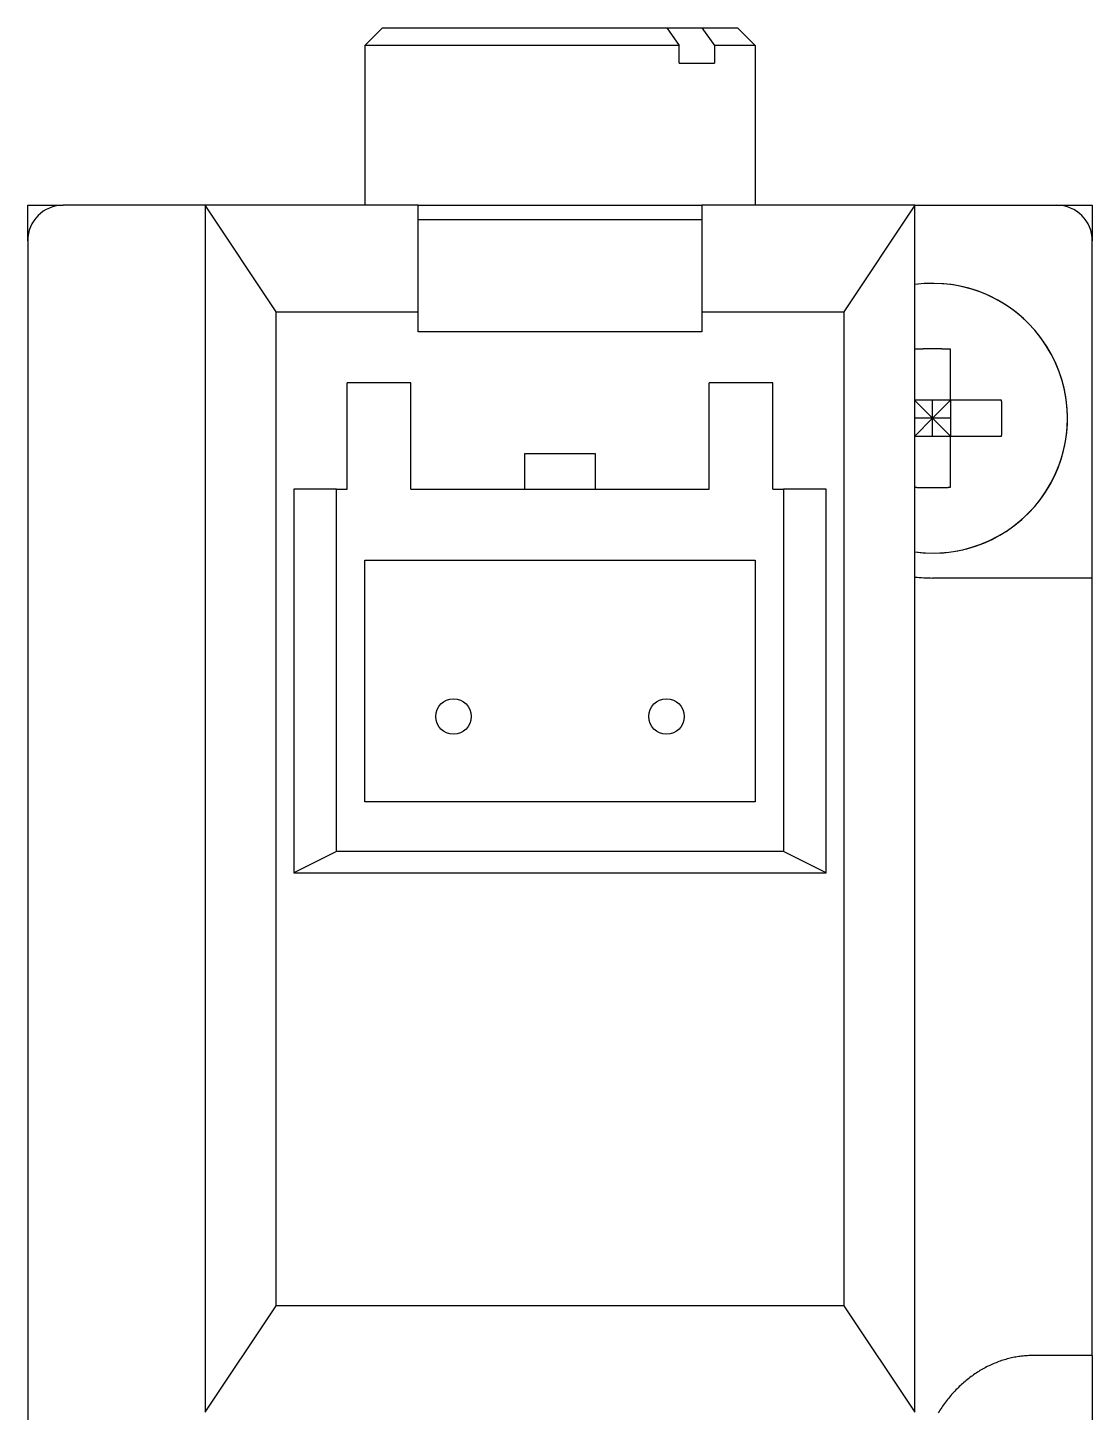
# Model space of a CAD drawing. Extents: x 45 to 224, y 37 to 151.
# Drawn here: x 208.64 to 223.64, y 96.56 to 116.06 of the extents above; entities that cross this region are included whole.
import ezdxf

# ---------------------------------------------------------------- set-up
doc = ezdxf.new("R2010")
doc.units = 0
doc.layers.get('0').update_dxf_attribs({"linetype": 'CONTINUOUS'})

msp = doc.modelspace()

# ---------------------------------------------------------------- linework, layer by layer
at = {"color": 7, "linetype": 'CONTINUOUS'}
for p, q in [((213.637, 116.061), (213.387, 115.811)), ((213.637, 116.061), (217.64, 116.061)), ((217.64, 116.061), (218.135, 116.061)), ((217.64, 116.061), (217.818, 115.811)), ((218.135, 116.061), (218.313, 115.811)), ((218.135, 116.061), (218.637, 116.061)), ((218.637, 116.061), (218.887, 115.811)), ((213.387, 115.811), (213.387, 113.561)), ((217.818, 115.811), (213.387, 115.811)), ((217.818, 115.561), (217.818, 115.811)), ((218.313, 115.811), (218.313, 115.561)), ((218.887, 115.811), (218.313, 115.811)), ((218.887, 115.811), (218.887, 113.561)), ((217.818, 115.561), (218.313, 115.561)), ((208.637, 113.061), (208.637, 113.561)), ((208.637, 113.561), (209.137, 113.561)), ((211.137, 113.561), (209.137, 113.561)), ((212.137, 112.061), (211.137, 113.561)), ((214.137, 113.561), (211.137, 113.561)), ((211.137, 113.561), (211.137, 96.561)), ((214.137, 112.061), (214.137, 113.561)), ((214.137, 113.561), (218.137, 113.561)), ((218.137, 113.561), (218.137, 112.061)), ((221.137, 113.561), (218.137, 113.561)), ((221.137, 113.561), (220.137, 112.061)), ((221.137, 113.561), (223.137, 113.561)), ((221.137, 96.561), (221.137, 113.561)), ((223.137, 113.561), (223.637, 113.561)), ((223.637, 113.561), (223.637, 113.061)), ((214.137, 113.361), (218.137, 113.361)), ((208.637, 113.061), (208.637, 91.311)), ((223.637, 108.311), (223.637, 113.061)), ((212.137, 112.061), (214.137, 112.061)), ((212.137, 98.061), (212.137, 112.061)), ((214.137, 111.778), (214.137, 112.061)), ((218.137, 112.061), (218.137, 111.778)), ((218.137, 112.061), (220.137, 112.061)), ((220.137, 112.061), (220.137, 98.061)), ((218.137, 111.778), (214.137, 111.778)), ((221.64, 110.814), (221.64, 111.533)), ((214.037, 111.061), (213.137, 111.061)), ((213.137, 109.561), (213.137, 111.061)), ((214.037, 109.561), (214.037, 111.061)), ((219.137, 111.061), (218.237, 111.061)), ((218.237, 109.561), (218.237, 111.061)), ((219.137, 109.561), (219.137, 111.061)), ((221.64, 110.814), (221.137, 110.814)), ((221.137, 110.811), (221.387, 110.561)), ((221.387, 110.561), (221.387, 110.814)), ((221.64, 110.814), (221.387, 110.561)), ((221.64, 110.814), (221.64, 110.309)), ((222.359, 110.814), (221.64, 110.814)), ((221.387, 110.561), (221.137, 110.311)), ((221.387, 110.561), (221.137, 110.561)), ((221.387, 110.309), (221.387, 110.561)), ((221.64, 110.309), (221.387, 110.561)), ((221.64, 110.561), (221.387, 110.561)), ((221.137, 110.309), (221.64, 110.309)), ((221.64, 109.59), (221.64, 110.309)), ((221.64, 110.309), (222.359, 110.309)), ((215.637, 110.061), (215.637, 109.561)), ((216.637, 110.061), (215.637, 110.061)), ((216.637, 109.561), (216.637, 110.061)), ((212.387, 109.561), (212.387, 104.161)), ((212.987, 109.561), (212.387, 109.561)), ((212.987, 104.461), (212.987, 109.561)), ((212.987, 109.561), (213.137, 109.561)), ((214.037, 109.561), (218.237, 109.561)), ((219.137, 109.561), (219.287, 109.561)), ((219.287, 109.561), (219.287, 104.461)), ((219.887, 109.561), (219.287, 109.561)), ((219.887, 104.161), (219.887, 109.561)), ((213.387, 108.561), (218.887, 108.561)), ((213.387, 105.161), (213.387, 108.561)), ((218.887, 108.561), (218.887, 105.161)), ((223.637, 108.311), (221.387, 108.311)), ((223.637, 97.361), (223.637, 108.311)), ((218.887, 105.161), (213.387, 105.161)), ((212.987, 104.461), (212.387, 104.161)), ((219.287, 104.461), (212.987, 104.461)), ((219.887, 104.161), (219.287, 104.461)), ((212.387, 104.161), (219.887, 104.161)), ((211.137, 96.561), (212.137, 98.061)), ((220.137, 98.061), (212.137, 98.061)), ((220.137, 98.061), (221.137, 96.561)), ((223.637, 97.361), (222.804, 97.361)), ((223.637, 97.361), (223.637, 93.361))]:
    msp.add_line(p, q, dxfattribs=at)
for points in [[(221.64, 111.533, 0), (221.636, 111.533, 0), (221.632, 111.533, 0), (221.628, 111.534, 0), (221.624, 111.534, 0), (221.62, 111.534, 0), (221.616, 111.534, 0), (221.612, 111.534, 0), (221.608, 111.534, 0), (221.604, 111.534, 0), (221.6, 111.534, 0), (221.596, 111.535, 0), (221.593, 111.535, 0), (221.589, 111.535, 0), (221.585, 111.535, 0), (221.581, 111.535, 0), (221.577, 111.535, 0), (221.573, 111.535, 0), (221.569, 111.535, 0), (221.565, 111.535, 0), (221.561, 111.536, 0), (221.557, 111.536, 0), (221.553, 111.536, 0), (221.549, 111.536, 0), (221.545, 111.536, 0), (221.542, 111.536, 0), (221.538, 111.536, 0), (221.534, 111.536, 0), (221.53, 111.536, 0), (221.526, 111.536, 0), (221.522, 111.536, 0), (221.518, 111.537, 0), (221.514, 111.537, 0), (221.51, 111.537, 0), (221.506, 111.537, 0), (221.502, 111.537, 0), (221.498, 111.537, 0), (221.494, 111.537, 0), (221.49, 111.537, 0), (221.487, 111.537, 0), (221.483, 111.537, 0), (221.479, 111.537, 0), (221.475, 111.537, 0), (221.471, 111.537, 0), (221.467, 111.537, 0), (221.463, 111.537, 0), (221.459, 111.537, 0), (221.455, 111.537, 0), (221.451, 111.538, 0), (221.447, 111.538, 0), (221.443, 111.538, 0), (221.439, 111.538, 0), (221.435, 111.538, 0), (221.432, 111.538, 0), (221.428, 111.538, 0), (221.424, 111.538, 0), (221.42, 111.538, 0), (221.416, 111.538, 0), (221.412, 111.538, 0), (221.408, 111.538, 0), (221.404, 111.538, 0), (221.4, 111.538, 0), (221.396, 111.538, 0), (221.392, 111.538, 0), (221.388, 111.538, 0), (221.384, 111.538, 0), (221.381, 111.538, 0), (221.377, 111.538, 0), (221.373, 111.538, 0), (221.369, 111.538, 0), (221.365, 111.538, 0), (221.361, 111.538, 0), (221.357, 111.538, 0), (221.353, 111.538, 0), (221.349, 111.538, 0), (221.345, 111.538, 0), (221.341, 111.538, 0), (221.337, 111.538, 0), (221.333, 111.538, 0), (221.329, 111.538, 0), (221.326, 111.538, 0), (221.322, 111.537, 0), (221.318, 111.537, 0), (221.314, 111.537, 0), (221.31, 111.537, 0), (221.306, 111.537, 0), (221.302, 111.537, 0), (221.298, 111.537, 0), (221.294, 111.537, 0), (221.29, 111.537, 0), (221.286, 111.537, 0), (221.282, 111.537, 0), (221.278, 111.537, 0), (221.274, 111.537, 0), (221.271, 111.537, 0), (221.267, 111.537, 0), (221.263, 111.537, 0), (221.259, 111.537, 0), (221.255, 111.537, 0), (221.251, 111.536, 0), (221.247, 111.536, 0), (221.243, 111.536, 0), (221.239, 111.536, 0), (221.235, 111.536, 0), (221.231, 111.536, 0), (221.227, 111.536, 0), (221.223, 111.536, 0), (221.219, 111.536, 0), (221.216, 111.536, 0), (221.212, 111.536, 0), (221.208, 111.535, 0), (221.204, 111.535, 0), (221.2, 111.535, 0), (221.196, 111.535, 0), (221.192, 111.535, 0), (221.188, 111.535, 0), (221.184, 111.535, 0), (221.18, 111.535, 0), (221.176, 111.535, 0), (221.172, 111.534, 0), (221.168, 111.534, 0), (221.165, 111.534, 0), (221.161, 111.534, 0), (221.157, 111.534, 0), (221.153, 111.534, 0), (221.149, 111.534, 0), (221.145, 111.534, 0), (221.141, 111.533, 0), (221.137, 111.533, 0)], [(222.359, 110.309, 0), (222.359, 110.313, 0), (222.359, 110.317, 0), (222.359, 110.321, 0), (222.359, 110.325, 0), (222.36, 110.329, 0), (222.36, 110.332, 0), (222.36, 110.336, 0), (222.36, 110.34, 0), (222.36, 110.344, 0), (222.36, 110.348, 0), (222.36, 110.352, 0), (222.36, 110.356, 0), (222.361, 110.36, 0), (222.361, 110.364, 0), (222.361, 110.368, 0), (222.361, 110.372, 0), (222.361, 110.376, 0), (222.361, 110.38, 0), (222.361, 110.384, 0), (222.361, 110.388, 0), (222.361, 110.392, 0), (222.362, 110.396, 0), (222.362, 110.4, 0), (222.362, 110.403, 0), (222.362, 110.407, 0), (222.362, 110.411, 0), (222.362, 110.415, 0), (222.362, 110.419, 0), (222.362, 110.423, 0), (222.362, 110.427, 0), (222.362, 110.431, 0), (222.362, 110.435, 0), (222.362, 110.439, 0), (222.363, 110.443, 0), (222.363, 110.447, 0), (222.363, 110.451, 0), (222.363, 110.455, 0), (222.363, 110.459, 0), (222.363, 110.463, 0), (222.363, 110.467, 0), (222.363, 110.471, 0), (222.363, 110.474, 0), (222.363, 110.478, 0), (222.363, 110.482, 0), (222.363, 110.486, 0), (222.363, 110.49, 0), (222.363, 110.494, 0), (222.363, 110.498, 0), (222.363, 110.502, 0), (222.363, 110.506, 0), (222.363, 110.51, 0), (222.363, 110.514, 0), (222.363, 110.518, 0), (222.363, 110.522, 0), (222.363, 110.526, 0), (222.364, 110.53, 0), (222.364, 110.534, 0), (222.364, 110.538, 0), (222.364, 110.542, 0), (222.364, 110.546, 0), (222.364, 110.549, 0), (222.364, 110.553, 0), (222.364, 110.557, 0), (222.364, 110.561, 0), (222.364, 110.565, 0), (222.364, 110.569, 0), (222.364, 110.573, 0), (222.364, 110.577, 0), (222.364, 110.581, 0), (222.364, 110.585, 0), (222.364, 110.589, 0), (222.364, 110.593, 0), (222.363, 110.597, 0), (222.363, 110.601, 0), (222.363, 110.605, 0), (222.363, 110.609, 0), (222.363, 110.613, 0), (222.363, 110.617, 0), (222.363, 110.621, 0), (222.363, 110.624, 0), (222.363, 110.628, 0), (222.363, 110.632, 0), (222.363, 110.636, 0), (222.363, 110.64, 0), (222.363, 110.644, 0), (222.363, 110.648, 0), (222.363, 110.652, 0), (222.363, 110.656, 0), (222.363, 110.66, 0), (222.363, 110.664, 0), (222.363, 110.668, 0), (222.363, 110.672, 0), (222.363, 110.676, 0), (222.363, 110.68, 0), (222.362, 110.684, 0), (222.362, 110.688, 0), (222.362, 110.692, 0), (222.362, 110.696, 0), (222.362, 110.699, 0), (222.362, 110.703, 0), (222.362, 110.707, 0), (222.362, 110.711, 0), (222.362, 110.715, 0), (222.362, 110.719, 0), (222.362, 110.723, 0), (222.362, 110.727, 0), (222.361, 110.731, 0), (222.361, 110.735, 0), (222.361, 110.739, 0), (222.361, 110.743, 0), (222.361, 110.747, 0), (222.361, 110.751, 0), (222.361, 110.755, 0), (222.361, 110.759, 0), (222.361, 110.763, 0), (222.36, 110.767, 0), (222.36, 110.77, 0), (222.36, 110.774, 0), (222.36, 110.778, 0), (222.36, 110.782, 0), (222.36, 110.786, 0), (222.36, 110.79, 0), (222.36, 110.794, 0), (222.359, 110.798, 0), (222.359, 110.802, 0), (222.359, 110.806, 0), (222.359, 110.81, 0), (222.359, 110.814, 0)], [(221.137, 109.589, 0), (221.141, 109.589, 0), (221.145, 109.589, 0), (221.149, 109.589, 0), (221.153, 109.589, 0), (221.157, 109.589, 0), (221.161, 109.589, 0), (221.165, 109.588, 0), (221.168, 109.588, 0), (221.172, 109.588, 0), (221.176, 109.588, 0), (221.18, 109.588, 0), (221.184, 109.588, 0), (221.188, 109.588, 0), (221.192, 109.588, 0), (221.196, 109.588, 0), (221.2, 109.587, 0), (221.204, 109.587, 0), (221.208, 109.587, 0), (221.212, 109.587, 0), (221.216, 109.587, 0), (221.219, 109.587, 0), (221.223, 109.587, 0), (221.227, 109.587, 0), (221.231, 109.587, 0), (221.235, 109.587, 0), (221.239, 109.586, 0), (221.243, 109.586, 0), (221.247, 109.586, 0), (221.251, 109.586, 0), (221.255, 109.586, 0), (221.259, 109.586, 0), (221.263, 109.586, 0), (221.267, 109.586, 0), (221.271, 109.586, 0), (221.274, 109.586, 0), (221.278, 109.586, 0), (221.282, 109.586, 0), (221.286, 109.586, 0), (221.29, 109.586, 0), (221.294, 109.585, 0), (221.298, 109.585, 0), (221.302, 109.585, 0), (221.306, 109.585, 0), (221.31, 109.585, 0), (221.314, 109.585, 0), (221.318, 109.585, 0), (221.322, 109.585, 0), (221.326, 109.585, 0), (221.329, 109.585, 0), (221.333, 109.585, 0), (221.337, 109.585, 0), (221.341, 109.585, 0), (221.345, 109.585, 0), (221.349, 109.585, 0), (221.353, 109.585, 0), (221.357, 109.585, 0), (221.361, 109.585, 0), (221.365, 109.585, 0), (221.369, 109.585, 0), (221.373, 109.585, 0), (221.377, 109.585, 0), (221.381, 109.585, 0), (221.384, 109.585, 0), (221.388, 109.585, 0), (221.392, 109.585, 0), (221.396, 109.585, 0), (221.4, 109.585, 0), (221.404, 109.585, 0), (221.408, 109.585, 0), (221.412, 109.585, 0), (221.416, 109.585, 0), (221.42, 109.585, 0), (221.424, 109.585, 0), (221.428, 109.585, 0), (221.432, 109.585, 0), (221.435, 109.585, 0), (221.439, 109.585, 0), (221.443, 109.585, 0), (221.447, 109.585, 0), (221.451, 109.585, 0), (221.455, 109.585, 0), (221.459, 109.585, 0), (221.463, 109.585, 0), (221.467, 109.585, 0), (221.471, 109.585, 0), (221.475, 109.585, 0), (221.479, 109.585, 0), (221.483, 109.586, 0), (221.487, 109.586, 0), (221.49, 109.586, 0), (221.494, 109.586, 0), (221.498, 109.586, 0), (221.502, 109.586, 0), (221.506, 109.586, 0), (221.51, 109.586, 0), (221.514, 109.586, 0), (221.518, 109.586, 0), (221.522, 109.586, 0), (221.526, 109.586, 0), (221.53, 109.586, 0), (221.534, 109.586, 0), (221.538, 109.587, 0), (221.542, 109.587, 0), (221.545, 109.587, 0), (221.549, 109.587, 0), (221.553, 109.587, 0), (221.557, 109.587, 0), (221.561, 109.587, 0), (221.565, 109.587, 0), (221.569, 109.587, 0), (221.573, 109.587, 0), (221.577, 109.587, 0), (221.581, 109.588, 0), (221.585, 109.588, 0), (221.589, 109.588, 0), (221.593, 109.588, 0), (221.596, 109.588, 0), (221.6, 109.588, 0), (221.604, 109.588, 0), (221.608, 109.588, 0), (221.612, 109.589, 0), (221.616, 109.589, 0), (221.62, 109.589, 0), (221.624, 109.589, 0), (221.628, 109.589, 0), (221.632, 109.589, 0), (221.636, 109.589, 0), (221.64, 109.59, 0)], [(222.804, 97.361, 0), (222.783, 97.361, 0), (222.763, 97.361, 0), (222.742, 97.36, 0), (222.722, 97.359, 0), (222.702, 97.358, 0), (222.681, 97.356, 0), (222.661, 97.354, 0), (222.64, 97.352, 0), (222.62, 97.349, 0), (222.6, 97.346, 0), (222.579, 97.343, 0), (222.559, 97.34, 0), (222.539, 97.336, 0), (222.519, 97.332, 0), (222.499, 97.328, 0), (222.479, 97.323, 0), (222.459, 97.318, 0), (222.439, 97.313, 0), (222.419, 97.307, 0), (222.399, 97.301, 0), (222.379, 97.295, 0), (222.359, 97.289, 0), (222.34, 97.282, 0), (222.32, 97.275, 0), (222.3, 97.268, 0), (222.281, 97.26, 0), (222.262, 97.252, 0), (222.242, 97.244, 0), (222.223, 97.236, 0), (222.204, 97.227, 0), (222.185, 97.218, 0), (222.166, 97.209, 0), (222.147, 97.2, 0), (222.128, 97.19, 0), (222.11, 97.18, 0), (222.091, 97.169, 0), (222.073, 97.159, 0), (222.054, 97.148, 0), (222.036, 97.137, 0), (222.018, 97.125, 0), (222, 97.114, 0), (221.982, 97.102, 0), (221.965, 97.089, 0), (221.947, 97.077, 0), (221.929, 97.064, 0), (221.912, 97.051, 0), (221.895, 97.038, 0), (221.878, 97.024, 0), (221.861, 97.01, 0), (221.844, 96.996, 0), (221.827, 96.982, 0), (221.811, 96.968, 0), (221.795, 96.953, 0), (221.778, 96.938, 0), (221.762, 96.923, 0), (221.746, 96.907, 0), (221.731, 96.892, 0), (221.715, 96.876, 0), (221.7, 96.86, 0), (221.685, 96.843, 0), (221.669, 96.827, 0), (221.655, 96.81, 0), (221.64, 96.793, 0), (221.625, 96.775, 0), (221.611, 96.758, 0), (221.597, 96.74, 0), (221.583, 96.722, 0), (221.569, 96.704, 0), (221.555, 96.686, 0), (221.542, 96.668, 0), (221.528, 96.649, 0), (221.515, 96.63, 0), (221.503, 96.611, 0), (221.49, 96.592, 0), (221.477, 96.572, 0), (221.465, 96.553, 0)]]:
    msp.add_polyline3d(points, dxfattribs=at)
for centre in [(214.637, 106.361), (217.637, 106.361)]:
    msp.add_circle(centre, 0.25, dxfattribs=at)
for centre, radius, start, end in [((209.137, 113.061), 0.5, 90, 180), ((223.137, 113.061), 0.5, 0, 90), ((221.387, 110.561), 1.9, 262.4392, 97.5608), ((221.387, 110.561), 1.9, 273.017, 97.5608), ((221.387, 110.561), 1.9, 262.4392, 266.983), ((221.387, 110.561), 2.25, 263.6206, 270)]:
    msp.add_arc(centre, radius, start, end, dxfattribs=at)

doc.saveas('drawing.dxf')
